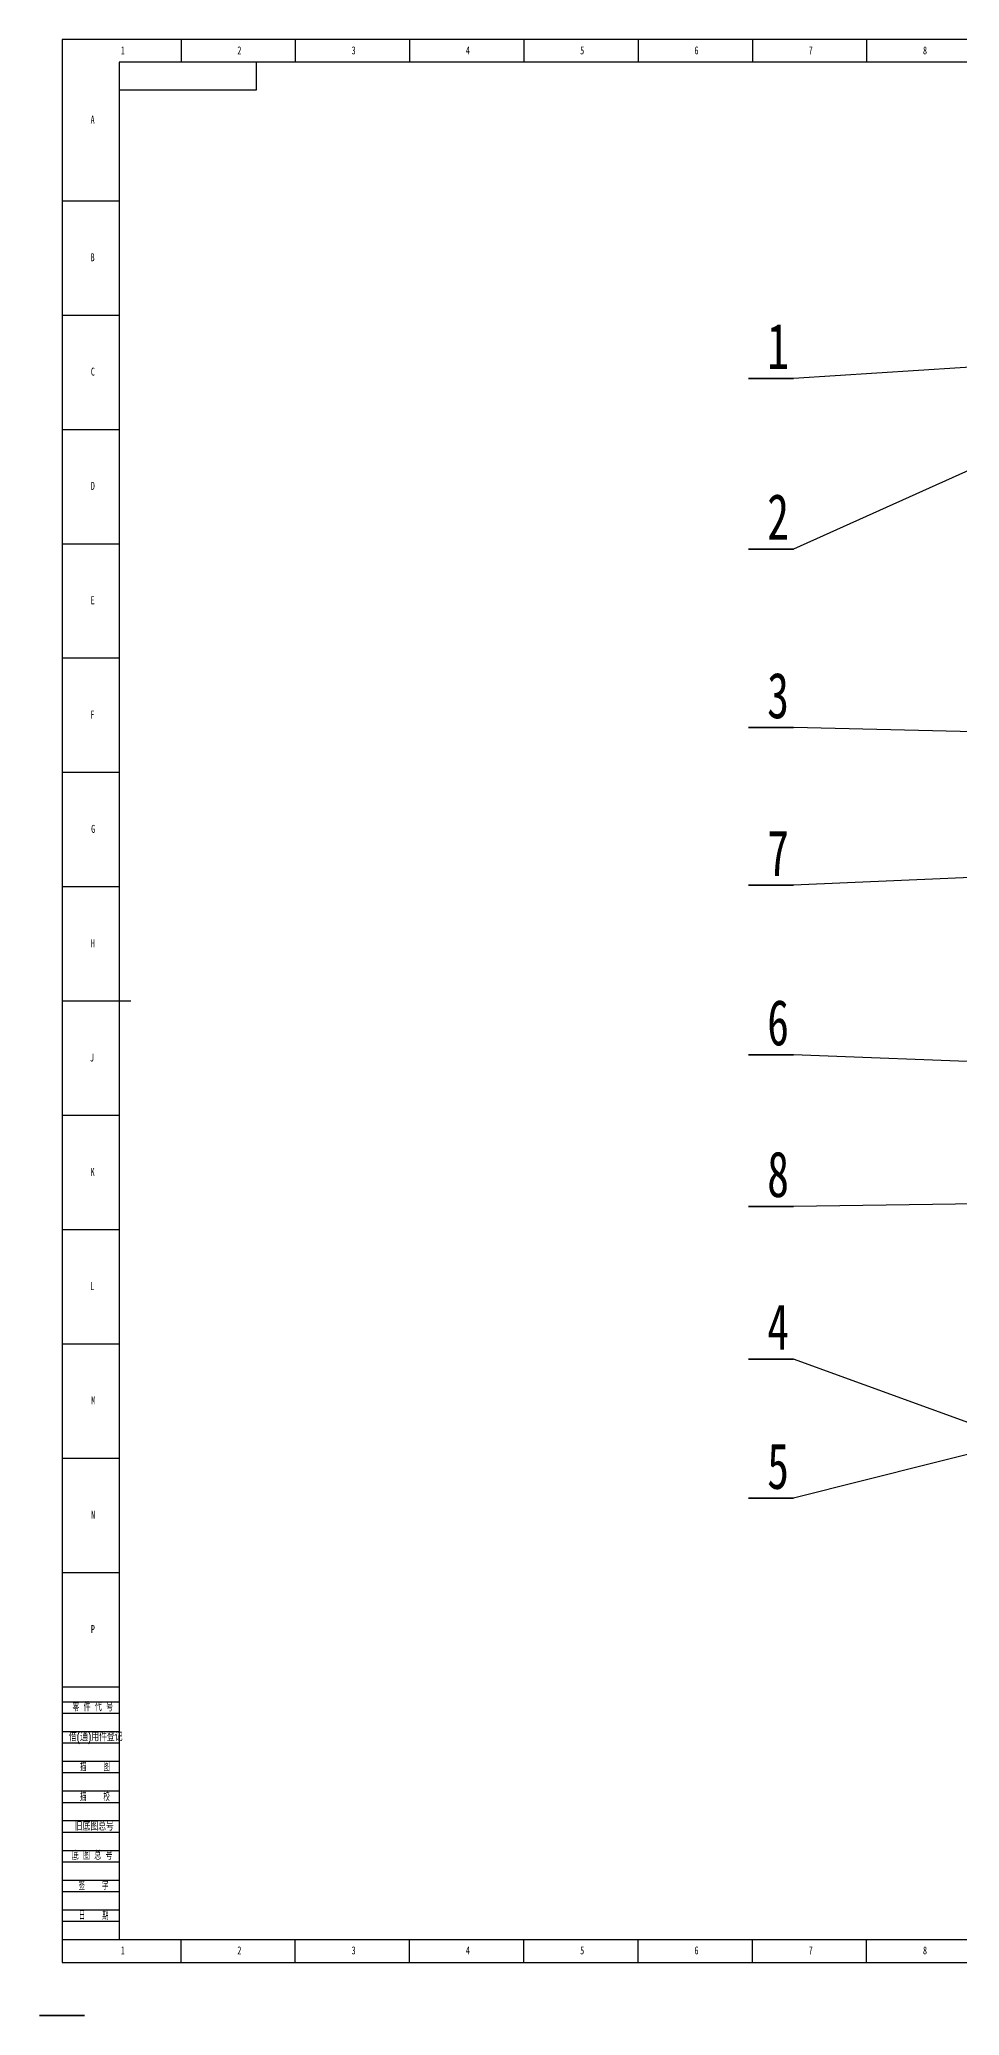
# Model space of a CAD drawing. Header units: millimetres. Extents: x -10 to 1189, y -23 to 841.
# Drawn here: x -10 to 393, y -23 to 841 of the extents above; entities that cross this region are included whole.
import ezdxf

# ---------------------------------------------------------------- set-up
doc = ezdxf.new("R2010")
doc.units = ezdxf.units.MM
for name, color, linetype in [('10', 7, 'Continuous'), ('5', 7, 'Continuous'), ('9', 7, 'Continuous')]:
    doc.layers.add(name, color=color, linetype=linetype)
doc.styles.add('SLDTEXTSTYLE0', font='TXT', dxfattribs={"width": 0.7, "bigfont": 'bigfont'})
doc.styles.add('SLDTEXTSTYLE2', font='TXT', dxfattribs={"width": 0.614286, "bigfont": 'bigfont'})
doc.styles.add('SLDTEXTSTYLE4', font='TXT', dxfattribs={"width": 0.566667, "bigfont": 'bigfont'})
doc.styles.add('SLDTEXTSTYLE5', font='TXT', dxfattribs={"width": 0.7})
doc.dimstyles.new('SLDDIMSTYLE0', dxfattribs={"dimtxt": 0.18, "dimasz": 1.016, "dimexe": 0, "dimexo": 0.0625, "dimgap": 0, "dimtad": 0, "dimtih": 1, "dimtoh": 1, "dimdec": 0, "dimrnd": 1e-09, "dimzin": 0, "dimdsep": 46, "dimtxsty": 'Standard', "dimblk1": 'DOT', "dimblk2": 'DOT', "dimsah": 1, "dimcen": 0.09, "dimadec": 0, "dimazin": 0, "dimtfac": 1.016, "dimtdec": 0, "dimtofl": 0, "dimtmove": 0, "dimatfit": 3, "dimldrblk": 'DOT', "dimfxl": 0, "dimfrac": 2, "dimtolj": 1, "dimtzin": 0, "dimarcsym": 0})

# ---------------------------------------------------------------- blocks, each defined once
blk = doc.blocks.new('SW_NOTE_0')
at = {"layer": '10', "color": 0}
for p, q in [((-19.73, 0), (0, 0)), ((0, 0), (-19.73, 0)), ((-19.73, 0), (0, 0)), ((0, 0), (-19.73, 0)), ((-19.73, 0), (0, 0)), ((0, 0), (-19.73, 0))]:
    blk.add_line(p, q, dxfattribs=at)
at = {"layer": '10', "color": 0, "insert": (-6.75, 24.11), "char_height": 20, "attachment_point": 2, "style": 'SLDTEXTSTYLE5'}
blk.add_mtext('1', dxfattribs=at)
blk = doc.blocks.new('_Dot')
at = {"color": 0, "linetype": 'ByBlock', "lineweight": -2}
blk.add_line((-0.5, 0), (-1, 0), dxfattribs=at)
at = {"color": 0, "linetype": 'ByBlock', "const_width": 0.5}
blk.add_lwpolyline([(-0.25, 0, 1), (0.25, 0, 1)], format="xyb", close=True, dxfattribs=at)
blk = doc.blocks.new('SW_NOTE_0_1')
at = {"layer": '10', "color": 0}
for p, q in [((-19.73, 0), (0, 0)), ((0, 0), (-19.73, 0)), ((-19.73, 0), (0, 0)), ((0, 0), (-19.73, 0)), ((-19.73, 0), (0, 0)), ((0, 0), (-19.73, 0))]:
    blk.add_line(p, q, dxfattribs=at)
at = {"layer": '10', "color": 0, "insert": (-6.75, 24.11), "char_height": 20, "attachment_point": 2, "style": 'SLDTEXTSTYLE5'}
blk.add_mtext('2', dxfattribs=at)
blk = doc.blocks.new('SW_NOTE_0_2')
at = {"layer": '10', "color": 0}
for p, q in [((-19.73, 0), (0, 0)), ((0, 0), (-19.73, 0)), ((-19.73, 0), (0, 0)), ((0, 0), (-19.73, 0)), ((-19.73, 0), (0, 0)), ((0, 0), (-19.73, 0))]:
    blk.add_line(p, q, dxfattribs=at)
at = {"layer": '10', "color": 0, "insert": (-6.75, 24.11), "char_height": 20, "attachment_point": 2, "style": 'SLDTEXTSTYLE5'}
blk.add_mtext('3', dxfattribs=at)
blk = doc.blocks.new('SW_NOTE_0_3')
at = {"layer": '10', "color": 0}
for p, q in [((-19.73, 0), (0, 0)), ((0, 0), (-19.73, 0)), ((-19.73, 0), (0, 0)), ((0, 0), (-19.73, 0)), ((-19.73, 0), (0, 0)), ((0, 0), (-19.73, 0))]:
    blk.add_line(p, q, dxfattribs=at)
at = {"layer": '10', "color": 0, "insert": (-6.75, 24.11), "char_height": 20, "attachment_point": 2, "style": 'SLDTEXTSTYLE5'}
blk.add_mtext('4', dxfattribs=at)
blk = doc.blocks.new('SW_NOTE_0_4')
at = {"layer": '10', "color": 0}
for p, q in [((-19.73, 0), (0, 0)), ((0, 0), (-19.73, 0)), ((-19.73, 0), (0, 0)), ((0, 0), (-19.73, 0)), ((-19.73, 0), (0, 0)), ((0, 0), (-19.73, 0))]:
    blk.add_line(p, q, dxfattribs=at)
at = {"layer": '10', "color": 0, "insert": (-6.75, 24.11), "char_height": 20, "attachment_point": 2, "style": 'SLDTEXTSTYLE5'}
blk.add_mtext('5', dxfattribs=at)
blk = doc.blocks.new('SW_NOTE_0_5')
at = {"layer": '10', "color": 0}
for p, q in [((-19.73, 0), (0, 0)), ((0, 0), (-19.73, 0)), ((-19.73, 0), (0, 0)), ((0, 0), (-19.73, 0)), ((-19.73, 0), (0, 0)), ((0, 0), (-19.73, 0))]:
    blk.add_line(p, q, dxfattribs=at)
at = {"layer": '10', "color": 0, "insert": (-6.74, 24.11), "char_height": 20, "attachment_point": 2, "style": 'SLDTEXTSTYLE5'}
blk.add_mtext('6', dxfattribs=at)
blk = doc.blocks.new('SW_NOTE_0_6')
at = {"layer": '10', "color": 0}
for p, q in [((0, 0), (19.73, 0)), ((19.73, 0), (0, 0)), ((0, 0), (19.73, 0)), ((19.73, 0), (0, 0)), ((0, 0), (19.73, 0)), ((19.73, 0), (0, 0))]:
    blk.add_line(p, q, dxfattribs=at)
blk = doc.blocks.new('SW_NOTE_0_7')
at = {"layer": '10', "color": 0}
for p, q in [((-19.73, 0), (0, 0)), ((0, 0), (-19.73, 0)), ((-19.73, 0), (0, 0)), ((0, 0), (-19.73, 0)), ((-19.73, 0), (0, 0)), ((0, 0), (-19.73, 0))]:
    blk.add_line(p, q, dxfattribs=at)
at = {"layer": '10', "color": 0, "insert": (-6.74, 24.11), "char_height": 20, "attachment_point": 2, "style": 'SLDTEXTSTYLE5'}
blk.add_mtext('7', dxfattribs=at)
blk = doc.blocks.new('SW_NOTE_0_8')
at = {"layer": '10', "color": 0}
for p, q in [((0, 0), (19.73, 0)), ((19.73, 0), (0, 0)), ((0, 0), (19.73, 0)), ((19.73, 0), (0, 0)), ((0, 0), (19.73, 0)), ((19.73, 0), (0, 0))]:
    blk.add_line(p, q, dxfattribs=at)
blk = doc.blocks.new('SW_NOTE_0_9')
at = {"layer": '10', "color": 0}
for p, q in [((-19.73, 0), (0, 0)), ((0, 0), (-19.73, 0)), ((-19.73, 0), (0, 0)), ((0, 0), (-19.73, 0)), ((-19.73, 0), (0, 0)), ((0, 0), (-19.73, 0))]:
    blk.add_line(p, q, dxfattribs=at)
at = {"layer": '10', "color": 0, "insert": (-6.74, 24.11), "char_height": 20, "attachment_point": 2, "style": 'SLDTEXTSTYLE5'}
blk.add_mtext('8', dxfattribs=at)

msp = doc.modelspace()

# ---------------------------------------------------------------- linework, layer by layer
at = {"layer": '5', "color": 7}
for p, q in [((1189, 841), (0, 841)), ((0, 841), (0, 0)), ((0, 114), (25, 114)), ((0, 109), (25, 109)), ((0, 101), (25, 101)), ((0, 96), (25, 96)), ((0, 88), (25, 88)), ((0, 83), (25, 83)), ((0, 75), (25, 75)), ((0, 70), (25, 70)), ((0, 62), (25, 62)), ((0, 57), (25, 57)), ((0, 49), (25, 49)), ((0, 44), (25, 44)), ((0, 36), (25, 36)), ((0, 31), (25, 31)), ((0, 23), (25, 23)), ((0, 18), (25, 18)), ((0, 0), (1189, 0))]:
    msp.add_line(p, q, dxfattribs=at)
at = {"layer": '5'}
for p, q in [((52, 841), (52, 831.05)), ((102, 841), (102, 831.05)), ((152, 841), (152, 831.05)), ((202, 841), (202, 831.05)), ((252, 841), (252, 831.05)), ((302, 841), (302, 831.05)), ((352, 841), (352, 831.05)), ((0, 770.5), (25, 770.5)), ((0, 720.5), (25, 720.5)), ((0, 670.5), (25, 670.5)), ((0, 620.5), (25, 620.5)), ((0, 570.5), (25, 570.5)), ((0, 520.5), (25, 520.5)), ((0, 470.5), (25, 470.5)), ((0, 370.5), (25, 370.5)), ((0, 320.5), (25, 320.5)), ((0, 270.5), (25, 270.5)), ((0, 220.5), (25, 220.5)), ((0, 170.5), (25, 170.5)), ((0, 120.5), (25, 120.5)), ((52, 0), (52, 10)), ((102, 0), (102, 10)), ((152, 0), (152, 10)), ((202, 0), (202, 10)), ((252, 0), (252, 10)), ((302, 0), (302, 10)), ((352, 0), (352, 10))]:
    msp.add_line(p, q, dxfattribs=at)
at = {"layer": '5', "color": 7, "lineweight": 25}
for p, q in [((1179, 831.05), (25, 831.05)), ((25, 831.05), (25, 10)), ((85, 819), (85, 831)), ((25, 819), (85, 819)), ((0, 10), (1179, 10))]:
    msp.add_line(p, q, dxfattribs=at)
at = {"layer": '5', "lineweight": 25}
msp.add_line((0, 420.5), (30, 420.5), dxfattribs=at)

# ---------------------------------------------------------------- block references
at = {"layer": '10'}
for name, p in [('SW_NOTE_0', (320.01, 692.76)), ('SW_NOTE_0_1', (320.01, 618.16)), ('SW_NOTE_0_2', (320.01, 540.04)), ('SW_NOTE_0_7', (320.01, 471.11)), ('SW_NOTE_0_5', (320.01, 396.96)), ('SW_NOTE_0_9', (320.01, 330.63)), ('SW_NOTE_0_3', (320.01, 263.85)), ('SW_NOTE_0_4', (320.01, 202.97)), ('SW_NOTE_0_6', (-9.92, -23.22)), ('SW_NOTE_0_8', (-9.92, -23.22))]:
    msp.add_blockref(name, p, dxfattribs=at)

# ---------------------------------------------------------------- texts
at = {"layer": '10', "char_height": 3.5, "attachment_point": 2, "style": 'SLDTEXTSTYLE5'}
for s, insert in [('1', (26.54, 838.01)), ('2', (77.54, 838.01)), ('3', (127.54, 838.01)), ('4', (177.54, 838.01)), ('5', (227.54, 838.01)), ('6', (277.55, 838.01)), ('7', (327.55, 838.01)), ('8', (377.55, 838.01)), ('A', (13.32, 807.76)), ('B', (13.32, 747.51)), ('C', (13.43, 697.51)), ('D', (13.43, 647.51)), ('E', (13.32, 597.51)), ('F', (13.22, 547.51)), ('G', (13.54, 497.51)), ('H', (13.43, 447.51)), ('J', (13.02, 397.51)), ('K', (13.32, 347.51)), ('L', (13.18, 297.51)), ('M', (13.6, 247.51)), ('N', (13.55, 197.51)), ('P', (13.44, 147.51)), ('1', (26.54, 7.01)), ('2', (77.54, 7.01)), ('3', (127.54, 7.01)), ('4', (177.54, 7.01)), ('5', (227.54, 7.01)), ('6', (277.55, 7.01)), ('7', (327.55, 7.01)), ('8', (377.55, 7.01))]:
    msp.add_mtext(s, dxfattribs=dict(at, insert=insert))
at = {"layer": '9', "color": 7, "char_height": 3.5}
for s, insert, attachment_point, style in [('零 件 代 号', (4.48, 113.36), 1, 'SLDTEXTSTYLE2'), ('借(通)用件登记', (2.93, 100.28), 1, 'SLDTEXTSTYLE0'), ('描    图', (14.35, 87.18), 2, 'SLDTEXTSTYLE4'), ('描    校', (14.32, 74.14), 2, 'SLDTEXTSTYLE4'), ('旧底图总号', (5.46, 61.2), 1, 'SLDTEXTSTYLE0'), ('底 图 总 号', (4.21, 48.43), 1, 'SLDTEXTSTYLE2'), ('签    字', (13.71, 35.19), 2, 'SLDTEXTSTYLE4'), ('日    期', (13.78, 22.23), 2, 'SLDTEXTSTYLE4')]:
    msp.add_mtext(s, dxfattribs=dict(at, insert=insert, attachment_point=attachment_point, style=style))

# ---------------------------------------------------------------- leaders
at = {"layer": '10'}
for points in [[(420.76, 699.16), (320.01, 692.76)], [(418.2, 662.3), (320.01, 618.16)], [(414.34, 537.82), (320.01, 540.04)], [(625.35, 484.49), (320.01, 471.11)], [(470.84, 391.07), (320.01, 396.96)], [(594.81, 334.62), (320.01, 330.63)], [(413.03, 230.06), (320.01, 263.85)], [(433.33, 231.56), (320.01, 202.97)]]:
    msp.add_leader(points, dimstyle='SLDDIMSTYLE0', dxfattribs=at)

doc.saveas('drawing.dxf')
